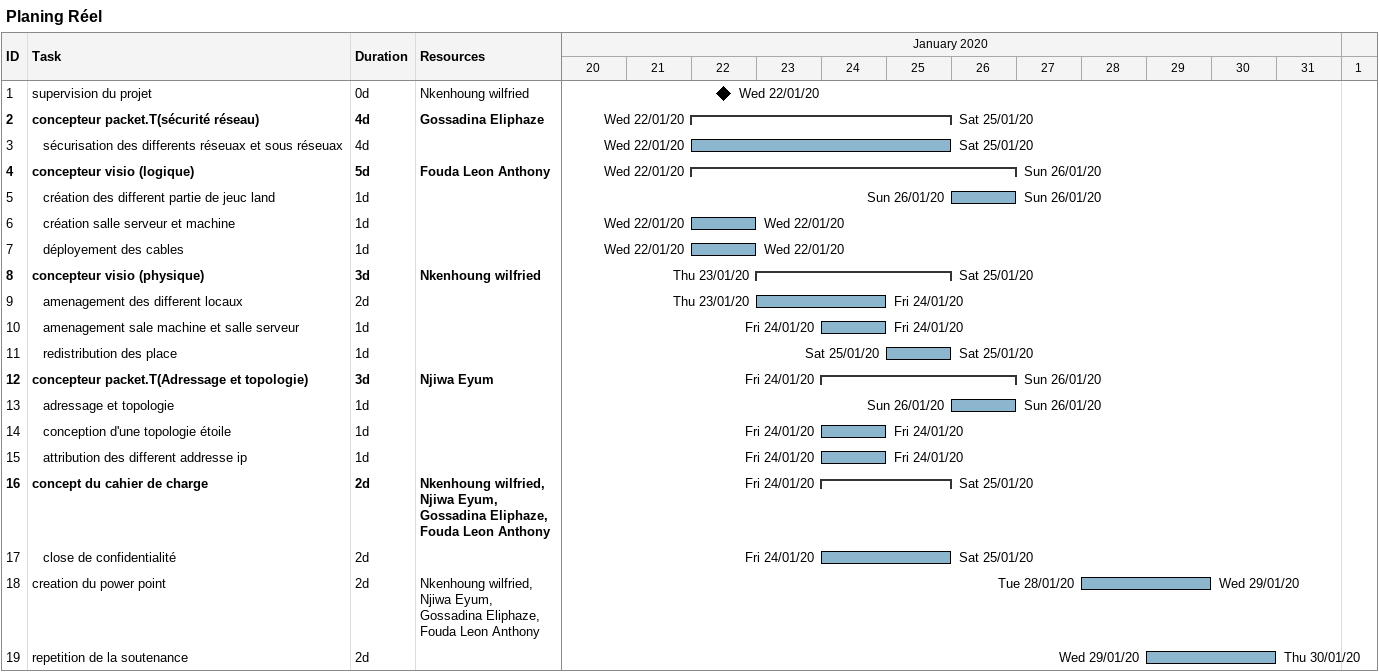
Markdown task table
Planing Réel

| ID | Level | Task | Duration | Start | Finish | Resources |
|---|---|---|---|---|---|---|
| 1 | 1 | supervision du projet | 0d | 2020-01-22 | 2020-01-22 | Nkenhoung wilfried |
| 2 | 1 | **concepteur packet.T(sécurité réseau)** | 4d | 2020-01-22 | 2020-01-25 | Gossadina Eliphaze |
| 3 | 2 | sécurisation des differents réseuax et sous réseuax | 4d | 2020-01-22 | 2020-01-25 |  |
| 4 | 1 | **concepteur visio (logique)** | 5d | 2020-01-22 | 2020-01-26 | Fouda Leon Anthony |
| 5 | 2 | création des different partie de jeuc land | 1d | 2020-01-26 | 2020-01-26 |  |
| 6 | 2 | création salle serveur et machine | 1d | 2020-01-22 | 2020-01-22 |  |
| 7 | 2 | déployement des cables | 1d | 2020-01-22 | 2020-01-22 |  |
| 8 | 1 | **concepteur visio (physique)** | 3d | 2020-01-23 | 2020-01-25 | Nkenhoung wilfried |
| 9 | 2 | amenagement des different locaux | 2d | 2020-01-23 | 2020-01-24 |  |
| 10 | 2 | amenagement sale machine et salle serveur | 1d | 2020-01-24 | 2020-01-24 |  |
| 11 | 2 | redistribution des place | 1d | 2020-01-25 | 2020-01-25 |  |
| 12 | 1 | **concepteur packet.T(Adressage et topologie)** | 3d | 2020-01-24 | 2020-01-26 | Njiwa Eyum |
| 13 | 2 | adressage et topologie | 1d | 2020-01-26 | 2020-01-26 |  |
| 14 | 2 | conception d'une topologie étoile | 1d | 2020-01-24 | 2020-01-24 |  |
| 15 | 2 | attribution des different addresse ip | 1d | 2020-01-24 | 2020-01-24 |  |
| 16 | 1 | **concept du cahier de charge** | 2d | 2020-01-24 | 2020-01-25 | Nkenhoung wilfried, Njiwa Eyum, Gossadina Eliphaze, Fouda Leon Anthony |
| 17 | 2 | close de confidentialité | 2d | 2020-01-24 | 2020-01-25 |  |
| 18 | 1 | creation du power point | 2d | 2020-01-28 | 2020-01-29 | Nkenhoung wilfried, Njiwa Eyum, Gossadina Eliphaze, Fouda Leon Anthony |
| 19 | 1 | repetition de la soutenance | 2d | 2020-01-29 | 2020-01-30 |  |
